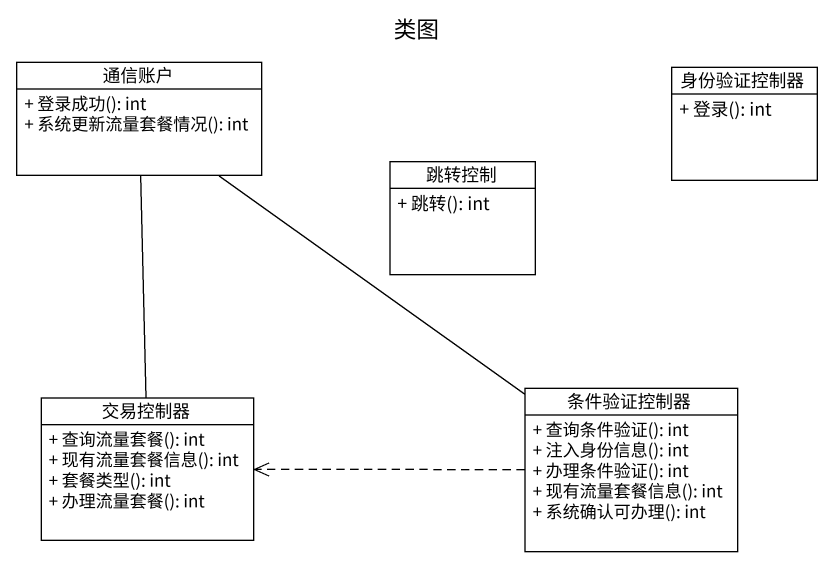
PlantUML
@startuml
title 类图
hide circle
hide empty members
skinparam classAttributeIconSize 0
class 通信账户 {
  + 登录成功(): int
  + 系统更新流量套餐情况(): int
}
class 身份验证控制器 {
  + 登录(): int
}
class 跳转控制 {
  + 跳转(): int
}
class 交易控制器 {
  + 查询流量套餐(): int
  + 现有流量套餐信息(): int
  + 套餐类型(): int
  + 办理流量套餐(): int
}
class 条件验证控制器 {
  + 查询条件验证(): int
  + 注入身份信息(): int
  + 办理条件验证(): int
  + 现有流量套餐信息(): int
  + 系统确认可办理(): int
}
通信账户 -- 交易控制器
通信账户 -- 条件验证控制器
条件验证控制器 .left.> 交易控制器
@enduml
